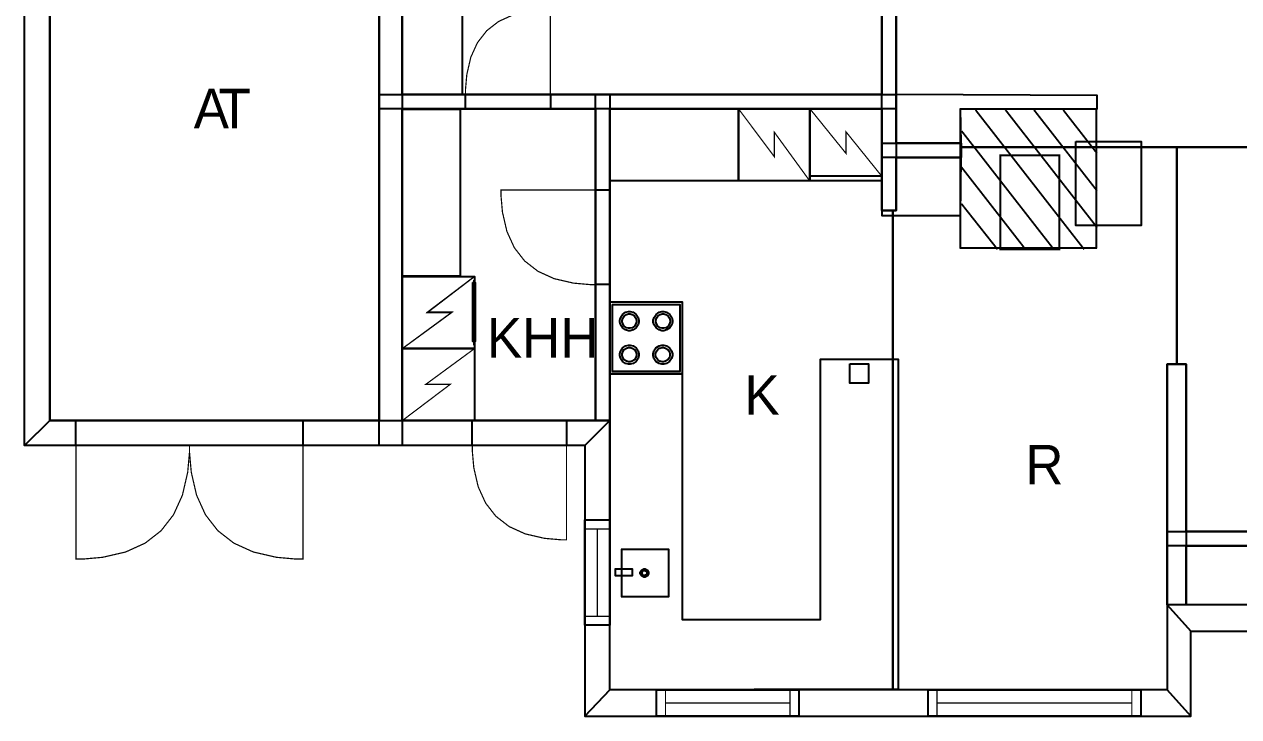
# Model space of a CAD drawing. Extents: x 0.3 to 17.6, y 0 to 11.7.
# Drawn here: x 1.14 to 11.7, y 0.1 to 6.12 of the extents above; entities that cross this region are included whole.
import ezdxf

# ---------------------------------------------------------------- set-up
doc = ezdxf.new("R2010")
doc.units = 0
doc.layers.get('0').update_dxf_attribs({"linetype": 'CONTINUOUS'})

msp = doc.modelspace()

# ---------------------------------------------------------------- linework, layer by layer
at = {"color": 0}
for points, const_width in [([(1.35867, 11.476), (1.35867, 2.67253), (1.13992, 2.45378), (1.13992, 11.6948), (1.35867, 11.476)], 0.002083), ([(4.42632, 8.28217), (4.42632, 5.50657), (4.94374, 5.50657), (4.94374, 8.28217), (4.42632, 8.28217)], 0.010417), ([(4.22342, 7.82437), (4.42437, 7.82437), (4.42437, 2.45378), (4.22342, 2.45378), (4.22342, 7.82437)], 0.002083), ([(8.5944, 6.52365), (8.7194, 6.52365), (8.7194, 4.49718), (8.5944, 4.49718), (8.5944, 6.52365)], 0.002083), ([(4.97396, 5.50678), (4.97396, 5.55007), (4.98546, 5.6799), (5.02007, 5.82992), (5.07781, 5.95687), (5.15858, 6.06071), (5.26243, 6.1415), (5.38938, 6.19922), (5.53939, 6.23383), (5.66922, 6.24533), (5.71251, 6.24533), (5.71251, 5.50678), (4.97396, 5.50678)], 0.010417), ([(4.22342, 5.50678), (8.7194, 5.50678), (8.7194, 5.38178), (4.22342, 5.38178), (4.22342, 5.50678)], 0.002083), ([(4.97396, 5.50678), (5.71251, 5.50678), (5.71251, 5.38178), (4.97396, 5.38178), (4.97396, 5.50678)], 0.010417), ([(4.97396, 5.50678), (5.71251, 5.50678), (5.71251, 5.38178), (4.97396, 5.38178), (4.97396, 5.50678)], 0.010417), ([(6.10519, 5.50678), (6.23019, 5.50678), (6.23019, 2.67253), (6.10519, 2.67253), (6.10519, 5.50678)], 0.002083), ([(9.28353, 5.08197), (9.27821, 5.38162), (10.4662, 5.38162), (10.4662, 5.49881), (8.71935, 5.50683), (8.71935, 5.08475), (9.28353, 5.08197)], 0.010417), ([(6.23019, 5.38183), (7.34842, 5.38183), (7.34842, 4.75683), (6.23019, 4.75683), (6.23019, 5.38183)], 0.010417), ([(7.34836, 5.38097), (7.9675, 5.38097), (7.9675, 4.75597), (7.34836, 4.75597), (7.34836, 5.38097)], 0.010319), ([(7.96935, 5.38151), (8.59435, 5.38151), (8.59435, 4.75651), (7.96935, 4.75651), (7.96935, 5.38151)], 0.010417), ([(9.27815, 5.38167), (10.4583, 5.38167), (10.4583, 4.16971), (9.27815, 4.16971), (9.27815, 5.38167)], 0.015734), ([(4.42567, 5.37782), (4.42567, 3.92774), (4.92817, 3.92774), (4.92817, 5.37782), (4.42567, 5.37782)], 0.010417), ([(8.5944, 5.08197), (9.28353, 5.08197), (9.28353, 4.95697), (8.5944, 4.95697), (8.5944, 5.08197)], 0.002083), ([(9.62517, 4.97933), (10.1376, 4.97933), (10.1376, 4.15961), (9.62517, 4.15961), (9.62517, 4.97933)], 0.015734), ([(8.71935, 4.49718), (8.59435, 4.49718), (8.59435, 4.45383), (9.27957, 4.45383), (9.28353, 4.95697), (8.72017, 4.95697), (8.71935, 4.49718)], 0.010417), ([(7.96935, 4.79818), (8.59435, 4.79818), (8.59435, 4.75651), (7.96935, 4.75651), (7.96935, 4.79818)], 0.010417), ([(6.10519, 3.85335), (6.05697, 3.85335), (5.91238, 3.86621), (5.74522, 3.90479), (5.60385, 3.96907), (5.48817, 4.05903), (5.39817, 4.17475), (5.33388, 4.31614), (5.29531, 4.48324), (5.2825, 4.62788), (5.2825, 4.67606), (6.10519, 4.67606), (6.10519, 3.85335)], 0.010417), ([(6.10519, 4.67606), (6.23019, 4.67606), (6.23019, 3.85335), (6.10519, 3.85335), (6.10519, 4.67606)], 0.010417), ([(6.10519, 4.67606), (6.23019, 4.67606), (6.23019, 3.85335), (6.10519, 3.85335), (6.10519, 4.67606)], 0.010417), ([(4.42665, 3.92253), (4.42665, 3.29753), (5.05165, 3.29753), (5.05165, 3.92253), (4.42665, 3.92253)], 0.010417), ([(4.42665, 3.92253), (4.42665, 3.29753), (5.05165, 3.29753), (5.05165, 3.92253), (4.42665, 3.92253)], 0.010417), ([(5.03922, 3.8725), (5.03922, 3.35792), (5.05686, 3.35792), (5.05686, 3.8725), (5.03922, 3.8725)], 0.010417), ([(6.23215, 3.70247), (6.23215, 3.07747), (6.85715, 3.07747), (6.85715, 3.70247), (6.23215, 3.70247)], 0.010417), ([(6.25299, 3.68164), (6.25299, 3.09831), (6.83632, 3.09831), (6.83632, 3.68164), (6.25299, 3.68164)], 0.010417), ([(6.39882, 3.61914), (6.4069, 3.61914), (6.43121, 3.61263), (6.45774, 3.59472), (6.47558, 3.56825), (6.48215, 3.54394), (6.48215, 3.53581), (6.48215, 3.52772), (6.47558, 3.50336), (6.45774, 3.47689), (6.43121, 3.45904), (6.4069, 3.45247), (6.39882, 3.45247), (6.39068, 3.45247), (6.36632, 3.45904), (6.33985, 3.47689), (6.322, 3.50336), (6.31549, 3.52772), (6.31549, 3.53581), (6.31549, 3.54394), (6.322, 3.56825), (6.33985, 3.59472), (6.36632, 3.61263), (6.39068, 3.61914), (6.39882, 3.61914)], 0.010417), ([(6.39882, 3.59831), (6.40489, 3.59831), (6.42312, 3.59343), (6.44299, 3.58003), (6.45638, 3.56017), (6.46132, 3.54194), (6.46132, 3.53581), (6.46132, 3.52974), (6.45638, 3.5115), (6.44299, 3.49164), (6.42312, 3.47825), (6.40489, 3.47331), (6.39882, 3.47331), (6.39268, 3.47331), (6.37446, 3.47825), (6.3546, 3.49164), (6.34119, 3.5115), (6.33632, 3.52974), (6.33632, 3.53581), (6.33632, 3.54194), (6.34119, 3.56017), (6.3546, 3.58003), (6.37446, 3.59343), (6.39268, 3.59831), (6.39882, 3.59831)], 0.010417), ([(6.69049, 3.61914), (6.69857, 3.61914), (6.72288, 3.61263), (6.7494, 3.59472), (6.76725, 3.56825), (6.77382, 3.54394), (6.77382, 3.53581), (6.77382, 3.52772), (6.76725, 3.50336), (6.7494, 3.47689), (6.72288, 3.45904), (6.69857, 3.45247), (6.69049, 3.45247), (6.68235, 3.45247), (6.65799, 3.45904), (6.63151, 3.47689), (6.61367, 3.50336), (6.60715, 3.52772), (6.60715, 3.53581), (6.60715, 3.54394), (6.61367, 3.56825), (6.63151, 3.59472), (6.65799, 3.61263), (6.68235, 3.61914), (6.69049, 3.61914)], 0.010417), ([(6.69151, 3.59831), (6.6976, 3.59831), (6.71582, 3.59343), (6.73568, 3.58003), (6.74908, 3.56017), (6.75401, 3.54194), (6.75401, 3.53581), (6.75401, 3.52974), (6.74908, 3.5115), (6.73568, 3.49164), (6.71582, 3.47825), (6.6976, 3.47331), (6.69151, 3.47331), (6.68539, 3.47331), (6.66715, 3.47825), (6.64729, 3.49164), (6.6339, 3.5115), (6.62901, 3.52974), (6.62901, 3.53581), (6.62901, 3.54194), (6.6339, 3.56017), (6.64729, 3.58003), (6.66715, 3.59343), (6.68539, 3.59831), (6.69151, 3.59831)], 0.010417), ([(4.42665, 3.29753), (4.42665, 2.67253), (5.05165, 2.67253), (5.05165, 3.29753), (4.42665, 3.29753)], 0.010417), ([(6.39882, 3.32747), (6.4069, 3.32747), (6.43121, 3.32096), (6.45774, 3.30306), (6.47558, 3.27658), (6.48215, 3.25228), (6.48215, 3.24414), (6.48215, 3.23606), (6.47558, 3.21169), (6.45774, 3.18522), (6.43121, 3.16737), (6.4069, 3.16081), (6.39882, 3.16081), (6.39068, 3.16081), (6.36632, 3.16737), (6.33985, 3.18522), (6.322, 3.21169), (6.31549, 3.23606), (6.31549, 3.24414), (6.31549, 3.25228), (6.322, 3.27658), (6.33985, 3.30306), (6.36632, 3.32096), (6.39068, 3.32747), (6.39882, 3.32747)], 0.010417), ([(6.39882, 3.30664), (6.40489, 3.30664), (6.42312, 3.30176), (6.44299, 3.28836), (6.45638, 3.2685), (6.46132, 3.25028), (6.46132, 3.24414), (6.46132, 3.23807), (6.45638, 3.21983), (6.44299, 3.19997), (6.42312, 3.18658), (6.40489, 3.18164), (6.39882, 3.18164), (6.39268, 3.18164), (6.37446, 3.18658), (6.3546, 3.19997), (6.34119, 3.21983), (6.33632, 3.23807), (6.33632, 3.24414), (6.33632, 3.25028), (6.34119, 3.2685), (6.3546, 3.28836), (6.37446, 3.30176), (6.39268, 3.30664), (6.39882, 3.30664)], 0.010417), ([(6.6894, 3.32747), (6.69749, 3.32747), (6.72185, 3.32096), (6.74832, 3.30306), (6.76617, 3.27658), (6.77274, 3.25228), (6.77274, 3.24414), (6.77274, 3.23606), (6.76617, 3.21169), (6.74832, 3.18522), (6.72185, 3.16737), (6.69749, 3.16081), (6.6894, 3.16081), (6.68126, 3.16081), (6.65696, 3.16737), (6.63049, 3.18522), (6.61257, 3.21169), (6.60607, 3.23606), (6.60607, 3.24414), (6.60607, 3.25228), (6.61257, 3.27658), (6.63049, 3.30306), (6.65696, 3.32096), (6.68126, 3.32747), (6.6894, 3.32747)], 0.010417), ([(6.6894, 3.30664), (6.69547, 3.30664), (6.71371, 3.30176), (6.73356, 3.28836), (6.74696, 3.2685), (6.7519, 3.25028), (6.7519, 3.24414), (6.7519, 3.23807), (6.74696, 3.21983), (6.73356, 3.19997), (6.71371, 3.18658), (6.69547, 3.18164), (6.6894, 3.18164), (6.68326, 3.18164), (6.66504, 3.18658), (6.64518, 3.19997), (6.63178, 3.21983), (6.6269, 3.23807), (6.6269, 3.24414), (6.6269, 3.25028), (6.63178, 3.2685), (6.64518, 3.28836), (6.66504, 3.30176), (6.68326, 3.30664), (6.6894, 3.30664)], 0.010417), ([(6.8591, 3.07747), (6.8591, 0.942219), (8.05979, 0.942219), (8.05979, 3.20475), (8.73699, 3.20475), (8.73699, 0.334853), (6.23025, 0.330892), (6.2321, 3.07747), (6.8591, 3.07747)], 0.010417), ([(11.0741, 3.16228), (11.2407, 3.16228), (11.2407, 1.06874), (11.0741, 1.06874), (11.0741, 3.16228)], 0.002083), ([(1.35867, 2.67253), (6.23019, 2.67253), (6.01144, 2.45378), (1.13992, 2.45378), (1.35867, 2.67253)], 0.002083), ([(1.58697, 2.67253), (3.56093, 2.67253), (3.56093, 2.45378), (1.58697, 2.45378), (1.58697, 2.67253)], 0.010417), ([(1.58697, 2.67253), (3.56093, 2.67253), (3.56093, 2.45378), (1.58697, 2.45378), (1.58697, 2.67253)], 0.010417), ([(5.03331, 2.67253), (5.85271, 2.67253), (5.85271, 2.45378), (5.03331, 2.45378), (5.03331, 2.67253)], 0.010417), ([(5.03331, 2.67253), (5.85271, 2.67253), (5.85271, 2.45378), (5.03331, 2.45378), (5.03331, 2.67253)], 0.010417), ([(6.01144, 2.45378), (6.01144, 0.101671), (6.23019, 0.330837), (6.23019, 2.67253), (6.01144, 2.45378)], 0.002083), ([(2.57394, 2.45378), (2.57394, 2.396), (2.55849, 2.2225), (2.51226, 2.02197), (2.43511, 1.85238), (2.32721, 1.71354), (2.18838, 1.60563), (2.01878, 1.52849), (1.81825, 1.48226), (1.64475, 1.46679), (1.58697, 1.46679), (1.58697, 2.45378), (2.57394, 2.45378)], 0.010417), ([(2.57394, 2.45378), (2.57394, 2.396), (2.58936, 2.2225), (2.63564, 2.02197), (2.71272, 1.85238), (2.82069, 1.71354), (2.95947, 1.60563), (3.12912, 1.52849), (3.32958, 1.48226), (3.5031, 1.46679), (3.56093, 1.46679), (3.56093, 2.45378), (2.57394, 2.45378)], 0.010417), ([(5.03331, 2.45378), (5.03331, 2.40582), (5.04606, 2.26178), (5.08447, 2.09538), (5.14849, 1.95454), (5.23812, 1.83931), (5.35331, 1.74972), (5.49414, 1.68571), (5.66054, 1.64729), (5.80458, 1.6345), (5.8526, 1.6345), (5.8526, 2.45378), (5.03331, 2.45378)], 0.010417), ([(6.01144, 1.80707), (6.23019, 1.80707), (6.23019, 0.891276), (6.01144, 0.891276), (6.01144, 1.80707)], 0.010417), ([(6.01144, 1.80707), (6.23019, 1.80707), (6.23019, 0.891276), (6.01144, 0.891276), (6.01144, 1.80707)], 0.010417), ([(11.0741, 1.70708), (13.1295, 1.70708), (13.1295, 1.58208), (11.0741, 1.58208), (11.0741, 1.70708)], 0.002083), ([(6.33242, 1.55393), (6.33242, 1.13775), (6.73828, 1.13775), (6.73828, 1.55393), (6.33242, 1.55393)], 0.010417), ([(6.27772, 1.3833), (6.27772, 1.3208), (6.42356, 1.3208), (6.42356, 1.3833), (6.27772, 1.3833)], 0.010417), ([(6.52979, 1.38227), (6.53618, 1.38227), (6.55556, 1.37164), (6.56625, 1.35227), (6.56625, 1.34581), (6.56625, 1.33941), (6.55556, 1.32004), (6.53618, 1.30935), (6.52979, 1.30935), (6.52333, 1.30935), (6.50396, 1.32004), (6.49333, 1.33941), (6.49333, 1.34581), (6.49333, 1.35227), (6.50396, 1.37164), (6.52333, 1.38227), (6.52979, 1.38227)], 0.008333), ([(6.52979, 1.36664), (6.53342, 1.36664), (6.54449, 1.36057), (6.55062, 1.3495), (6.55062, 1.34581), (6.55062, 1.34218), (6.54449, 1.33111), (6.53342, 1.32498), (6.52979, 1.32498), (6.5261, 1.32498), (6.51503, 1.33111), (6.50896, 1.34218), (6.50896, 1.34581), (6.50896, 1.3495), (6.51503, 1.36057), (6.5261, 1.36664), (6.52979, 1.36664)], 0.008333), ([(11.2824, 0.839572), (17.6294, 0.839572), (17.3794, 1.06874), (11.0741, 1.06874), (11.2824, 0.839572)], 0.002083), ([(11.2824, 0.101671), (11.2824, 0.839572), (11.0741, 1.06874), (11.0741, 0.330837), (11.2824, 0.101671)], 0.002083), ([(6.01144, 0.101671), (11.2824, 0.101671), (11.0741, 0.330837), (6.23019, 0.330837), (6.01144, 0.101671)], 0.002083), ([(6.63471, 0.330837), (7.87364, 0.330837), (7.87364, 0.101671), (6.63471, 0.101671), (6.63471, 0.330837)], 0.010417), ([(6.63471, 0.330837), (7.87364, 0.330837), (7.87364, 0.101671), (6.63471, 0.101671), (6.63471, 0.330837)], 0.010417), ([(8.99625, 0.330837), (10.8464, 0.330837), (10.8464, 0.101671), (8.99625, 0.101671), (8.99625, 0.330837)], 0.010417), ([(8.99625, 0.330837), (10.8464, 0.330837), (10.8464, 0.101671), (8.99625, 0.101671), (8.99625, 0.330837)], 0.010417)]:
    msp.add_lwpolyline(points, close=True, dxfattribs=dict(at, const_width=const_width))
for points in [[(1.35867, 11.476), (1.35867, 2.67253), (1.13992, 2.45378), (1.13992, 11.6948), (1.35867, 11.476)], [(4.22342, 7.82437), (4.42437, 7.82437), (4.42437, 2.45378), (4.22342, 2.45378), (4.22342, 7.82437)], [(8.5944, 6.52365), (8.7194, 6.52365), (8.7194, 4.49718), (8.5944, 4.49718), (8.5944, 6.52365)], [(4.22342, 5.50678), (8.7194, 5.50678), (8.7194, 5.38178), (4.22342, 5.38178), (4.22342, 5.50678)], [(6.10519, 5.50678), (6.23019, 5.50678), (6.23019, 2.67253), (6.10519, 2.67253), (6.10519, 5.50678)], [(8.5944, 5.08197), (9.28353, 5.08197), (9.28353, 4.95697), (8.5944, 4.95697), (8.5944, 5.08197)], [(10.2809, 5.09874), (10.8486, 5.09874), (10.8486, 4.36594), (10.2809, 4.36594), (10.2809, 5.09874)], [(8.31706, 3.16531), (8.47928, 3.16531), (8.47928, 2.99604), (8.31706, 2.99604), (8.31706, 3.16531)], [(11.0741, 3.16228), (11.2407, 3.16228), (11.2407, 1.06874), (11.0741, 1.06874), (11.0741, 3.16228)], [(1.35867, 2.67253), (6.23019, 2.67253), (6.01144, 2.45378), (1.13992, 2.45378), (1.35867, 2.67253)], [(6.01144, 2.45378), (6.01144, 0.101671), (6.23019, 0.330837), (6.23019, 2.67253), (6.01144, 2.45378)], [(11.0741, 1.70708), (13.1295, 1.70708), (13.1295, 1.58208), (11.0741, 1.58208), (11.0741, 1.70708)], [(11.2824, 0.101671), (11.2824, 0.839572), (11.0741, 1.06874), (11.0741, 0.330837), (11.2824, 0.101671)], [(11.2824, 0.839572), (17.6294, 0.839572), (17.3794, 1.06874), (11.0741, 1.06874), (11.2824, 0.839572)], [(6.01144, 0.101671), (11.2824, 0.101671), (11.0741, 0.330837), (6.23019, 0.330837), (6.01144, 0.101671)]]:
    msp.add_lwpolyline(points, close=True, dxfattribs=at)
at = {"color": 7, "const_width": 0.002083}
for points in [[(13.0045, 5.0479), (9.28353, 5.0479), (9.28353, 5.08197), (8.7194, 5.08197), (8.7194, 9.88857), (13.0045, 9.88857), (13.0045, 5.0479)], [(6.41553, 7.31196), (7.2226, 6.52365), (8.5944, 6.52365), (8.5944, 5.50678), (4.42437, 5.50678), (4.42437, 8.28217), (6.41553, 8.28217), (6.41553, 7.31196)], [(1.35867, 7.82437), (4.22342, 7.82437), (4.22342, 2.67253), (1.35867, 2.67253), (1.35867, 7.82437)], [(14.3142, 3.16585), (13.1295, 3.16585), (13.1295, 3.77251), (13.0045, 3.77251), (13.0045, 1.70708), (11.2407, 1.70708), (11.2407, 3.16228), (11.1601, 3.16228), (11.1601, 5.0479), (13.0045, 5.0479), (13.0045, 4.87408), (13.1295, 4.87408), (13.1295, 6.10281), (14.3142, 6.10281), (14.3142, 3.16585)], [(4.42437, 5.38178), (6.10519, 5.38178), (6.10519, 2.67253), (4.42437, 2.67253), (4.42437, 5.38178)], [(8.5944, 4.49718), (8.69, 4.49718), (8.69, 0.330837), (6.23019, 0.330837), (6.23019, 5.38178), (8.5944, 5.38178), (8.5944, 4.49718)], [(11.1601, 3.16228), (11.0741, 3.16228), (11.0741, 0.330837), (8.69, 0.330837), (8.69, 4.49718), (8.7194, 4.49718), (8.7194, 4.95697), (9.28353, 4.95697), (9.28353, 5.0479), (11.1601, 5.0479), (11.1601, 3.16228)], [(11.2407, 1.58208), (13.0045, 1.58208), (13.0045, 1.06874), (11.2407, 1.06874), (11.2407, 1.58208)]]:
    msp.add_lwpolyline(points, close=True, dxfattribs=at)
at = {"color": 7}
for points in [[(13.0045, 5.0479), (9.28353, 5.0479), (9.28353, 5.08197), (8.7194, 5.08197), (8.7194, 9.88857), (13.0045, 9.88857), (13.0045, 5.0479)], [(6.41553, 7.31196), (7.2226, 6.52365), (8.5944, 6.52365), (8.5944, 5.50678), (4.42437, 5.50678), (4.42437, 8.28217), (6.41553, 8.28217), (6.41553, 7.31196)], [(4.42632, 8.28217), (4.94374, 8.28217), (4.94374, 5.50657), (4.42632, 5.50657), (4.42632, 8.28217)], [(1.35867, 7.82437), (4.22342, 7.82437), (4.22342, 2.67253), (1.35867, 2.67253), (1.35867, 7.82437)], [(14.3142, 3.16585), (13.1295, 3.16585), (13.1295, 3.77251), (13.0045, 3.77251), (13.0045, 1.70708), (11.2407, 1.70708), (11.2407, 3.16228), (11.1601, 3.16228), (11.1601, 5.0479), (13.0045, 5.0479), (13.0045, 4.87408), (13.1295, 4.87408), (13.1295, 6.10281), (14.3142, 6.10281), (14.3142, 3.16585)], [(4.97396, 5.50678), (5.71251, 5.50678), (5.71251, 5.38178), (4.97396, 5.38178), (4.97396, 5.50678)], [(4.97396, 5.50678), (5.71251, 5.50678), (5.71251, 5.38178), (4.97396, 5.38178), (4.97396, 5.50678)], [(9.28353, 5.08197), (9.27821, 5.38162), (10.4662, 5.38162), (10.4662, 5.49881), (8.71935, 5.50683), (8.71935, 5.08475), (9.28353, 5.08197)], [(4.42437, 5.38178), (6.10519, 5.38178), (6.10519, 2.67253), (4.42437, 2.67253), (4.42437, 5.38178)], [(4.42567, 5.37782), (4.92817, 5.37782), (4.92817, 3.92774), (4.42567, 3.92774), (4.42567, 5.37782)], [(6.23019, 5.38183), (7.34842, 5.38183), (7.34842, 4.75683), (6.23019, 4.75683), (6.23019, 5.38183)], [(8.5944, 4.49718), (8.69, 4.49718), (8.69, 0.330837), (6.23019, 0.330837), (6.23019, 5.38178), (8.5944, 5.38178), (8.5944, 4.49718)], [(7.34836, 5.38097), (7.9675, 5.38097), (7.9675, 4.75597), (7.34836, 4.75597), (7.34836, 5.38097)], [(7.96935, 5.38151), (8.59435, 5.38151), (8.59435, 4.75651), (7.96935, 4.75651), (7.96935, 5.38151)], [(9.27815, 5.38167), (10.4583, 5.38167), (10.4583, 4.16971), (9.27815, 4.16971), (9.27815, 5.38167)], [(11.1601, 3.16228), (11.0741, 3.16228), (11.0741, 0.330837), (8.69, 0.330837), (8.69, 4.49718), (8.7194, 4.49718), (8.7194, 4.95697), (9.28353, 4.95697), (9.28353, 5.0479), (11.1601, 5.0479), (11.1601, 3.16228)], [(9.62517, 4.97933), (10.1376, 4.97933), (10.1376, 4.15961), (9.62517, 4.15961), (9.62517, 4.97933)], [(8.71935, 4.49718), (8.59435, 4.49718), (8.59435, 4.45383), (9.27957, 4.45383), (9.28353, 4.95697), (8.72017, 4.95697), (8.71935, 4.49718)], [(7.96935, 4.79818), (8.59435, 4.79818), (8.59435, 4.75651), (7.96935, 4.75651), (7.96935, 4.79818)], [(6.10519, 4.67606), (6.23019, 4.67606), (6.23019, 3.85335), (6.10519, 3.85335), (6.10519, 4.67606)], [(6.10519, 4.67606), (6.23019, 4.67606), (6.23019, 3.85335), (6.10519, 3.85335), (6.10519, 4.67606)], [(4.42665, 3.92253), (5.05165, 3.92253), (5.05165, 3.29753), (4.42665, 3.29753), (4.42665, 3.92253)], [(4.42665, 3.92253), (5.05165, 3.92253), (5.05165, 3.29753), (4.42665, 3.29753), (4.42665, 3.92253)], [(5.03922, 3.8725), (5.05686, 3.8725), (5.05686, 3.35792), (5.03922, 3.35792), (5.03922, 3.8725)], [(6.23215, 3.70247), (6.85715, 3.70247), (6.85715, 3.07747), (6.23215, 3.07747), (6.23215, 3.70247)], [(6.25299, 3.68164), (6.83632, 3.68164), (6.83632, 3.09831), (6.25299, 3.09831), (6.25299, 3.68164)], [(6.39882, 3.61914), (6.4069, 3.61914), (6.43121, 3.61263), (6.45774, 3.59472), (6.47558, 3.56825), (6.48215, 3.54394), (6.48215, 3.53581), (6.48215, 3.52772), (6.47558, 3.50336), (6.45774, 3.47689), (6.43121, 3.45904), (6.4069, 3.45247), (6.39882, 3.45247), (6.39068, 3.45247), (6.36632, 3.45904), (6.33985, 3.47689), (6.322, 3.50336), (6.31549, 3.52772), (6.31549, 3.53581), (6.31549, 3.54394), (6.322, 3.56825), (6.33985, 3.59472), (6.36632, 3.61263), (6.39068, 3.61914), (6.39882, 3.61914)], [(6.39882, 3.59831), (6.40489, 3.59831), (6.42312, 3.59343), (6.44299, 3.58003), (6.45638, 3.56017), (6.46132, 3.54194), (6.46132, 3.53581), (6.46132, 3.52974), (6.45638, 3.5115), (6.44299, 3.49164), (6.42312, 3.47825), (6.40489, 3.47331), (6.39882, 3.47331), (6.39268, 3.47331), (6.37446, 3.47825), (6.3546, 3.49164), (6.34119, 3.5115), (6.33632, 3.52974), (6.33632, 3.53581), (6.33632, 3.54194), (6.34119, 3.56017), (6.3546, 3.58003), (6.37446, 3.59343), (6.39268, 3.59831), (6.39882, 3.59831)], [(6.69049, 3.61914), (6.69857, 3.61914), (6.72288, 3.61263), (6.7494, 3.59472), (6.76725, 3.56825), (6.77382, 3.54394), (6.77382, 3.53581), (6.77382, 3.52772), (6.76725, 3.50336), (6.7494, 3.47689), (6.72288, 3.45904), (6.69857, 3.45247), (6.69049, 3.45247), (6.68235, 3.45247), (6.65799, 3.45904), (6.63151, 3.47689), (6.61367, 3.50336), (6.60715, 3.52772), (6.60715, 3.53581), (6.60715, 3.54394), (6.61367, 3.56825), (6.63151, 3.59472), (6.65799, 3.61263), (6.68235, 3.61914), (6.69049, 3.61914)], [(6.69151, 3.59831), (6.6976, 3.59831), (6.71582, 3.59343), (6.73568, 3.58003), (6.74908, 3.56017), (6.75401, 3.54194), (6.75401, 3.53581), (6.75401, 3.52974), (6.74908, 3.5115), (6.73568, 3.49164), (6.71582, 3.47825), (6.6976, 3.47331), (6.69151, 3.47331), (6.68539, 3.47331), (6.66715, 3.47825), (6.64729, 3.49164), (6.6339, 3.5115), (6.62901, 3.52974), (6.62901, 3.53581), (6.62901, 3.54194), (6.6339, 3.56017), (6.64729, 3.58003), (6.66715, 3.59343), (6.68539, 3.59831), (6.69151, 3.59831)], [(4.42665, 3.29753), (5.05165, 3.29753), (5.05165, 2.67253), (4.42665, 2.67253), (4.42665, 3.29753)], [(6.39882, 3.32747), (6.4069, 3.32747), (6.43121, 3.32096), (6.45774, 3.30306), (6.47558, 3.27658), (6.48215, 3.25228), (6.48215, 3.24414), (6.48215, 3.23606), (6.47558, 3.21169), (6.45774, 3.18522), (6.43121, 3.16737), (6.4069, 3.16081), (6.39882, 3.16081), (6.39068, 3.16081), (6.36632, 3.16737), (6.33985, 3.18522), (6.322, 3.21169), (6.31549, 3.23606), (6.31549, 3.24414), (6.31549, 3.25228), (6.322, 3.27658), (6.33985, 3.30306), (6.36632, 3.32096), (6.39068, 3.32747), (6.39882, 3.32747)], [(6.39882, 3.30664), (6.40489, 3.30664), (6.42312, 3.30176), (6.44299, 3.28836), (6.45638, 3.2685), (6.46132, 3.25028), (6.46132, 3.24414), (6.46132, 3.23807), (6.45638, 3.21983), (6.44299, 3.19997), (6.42312, 3.18658), (6.40489, 3.18164), (6.39882, 3.18164), (6.39268, 3.18164), (6.37446, 3.18658), (6.3546, 3.19997), (6.34119, 3.21983), (6.33632, 3.23807), (6.33632, 3.24414), (6.33632, 3.25028), (6.34119, 3.2685), (6.3546, 3.28836), (6.37446, 3.30176), (6.39268, 3.30664), (6.39882, 3.30664)], [(6.6894, 3.32747), (6.69749, 3.32747), (6.72185, 3.32096), (6.74832, 3.30306), (6.76617, 3.27658), (6.77274, 3.25228), (6.77274, 3.24414), (6.77274, 3.23606), (6.76617, 3.21169), (6.74832, 3.18522), (6.72185, 3.16737), (6.69749, 3.16081), (6.6894, 3.16081), (6.68126, 3.16081), (6.65696, 3.16737), (6.63049, 3.18522), (6.61257, 3.21169), (6.60607, 3.23606), (6.60607, 3.24414), (6.60607, 3.25228), (6.61257, 3.27658), (6.63049, 3.30306), (6.65696, 3.32096), (6.68126, 3.32747), (6.6894, 3.32747)], [(6.6894, 3.30664), (6.69547, 3.30664), (6.71371, 3.30176), (6.73356, 3.28836), (6.74696, 3.2685), (6.7519, 3.25028), (6.7519, 3.24414), (6.7519, 3.23807), (6.74696, 3.21983), (6.73356, 3.19997), (6.71371, 3.18658), (6.69547, 3.18164), (6.6894, 3.18164), (6.68326, 3.18164), (6.66504, 3.18658), (6.64518, 3.19997), (6.63178, 3.21983), (6.6269, 3.23807), (6.6269, 3.24414), (6.6269, 3.25028), (6.63178, 3.2685), (6.64518, 3.28836), (6.66504, 3.30176), (6.68326, 3.30664), (6.6894, 3.30664)], [(6.8591, 3.07747), (6.8591, 0.942219), (8.05979, 0.942219), (8.05979, 3.20475), (8.73699, 3.20475), (8.73699, 0.334853), (6.23025, 0.330892), (6.2321, 3.07747), (6.8591, 3.07747)], [(1.58697, 2.67253), (3.56093, 2.67253), (3.56093, 2.45378), (1.58697, 2.45378), (1.58697, 2.67253)], [(1.58697, 2.67253), (3.56093, 2.67253), (3.56093, 2.45378), (1.58697, 2.45378), (1.58697, 2.67253)], [(5.03331, 2.67253), (5.85271, 2.67253), (5.85271, 2.45378), (5.03331, 2.45378), (5.03331, 2.67253)], [(5.03331, 2.67253), (5.85271, 2.67253), (5.85271, 2.45378), (5.03331, 2.45378), (5.03331, 2.67253)], [(6.01144, 1.80707), (6.23019, 1.80707), (6.23019, 0.891276), (6.01144, 0.891276), (6.01144, 1.80707)], [(6.01144, 1.80707), (6.23019, 1.80707), (6.23019, 0.891276), (6.01144, 0.891276), (6.01144, 1.80707)], [(6.33242, 1.55393), (6.73828, 1.55393), (6.73828, 1.13775), (6.33242, 1.13775), (6.33242, 1.55393)], [(11.2407, 1.58208), (13.0045, 1.58208), (13.0045, 1.06874), (11.2407, 1.06874), (11.2407, 1.58208)], [(6.27772, 1.3833), (6.42356, 1.3833), (6.42356, 1.3208), (6.27772, 1.3208), (6.27772, 1.3833)], [(6.52979, 1.38227), (6.53618, 1.38227), (6.55556, 1.37164), (6.56625, 1.35227), (6.56625, 1.34581), (6.56625, 1.33941), (6.55556, 1.32004), (6.53618, 1.30935), (6.52979, 1.30935), (6.52333, 1.30935), (6.50396, 1.32004), (6.49333, 1.33941), (6.49333, 1.34581), (6.49333, 1.35227), (6.50396, 1.37164), (6.52333, 1.38227), (6.52979, 1.38227)], [(6.52979, 1.36664), (6.53342, 1.36664), (6.54449, 1.36057), (6.55062, 1.3495), (6.55062, 1.34581), (6.55062, 1.34218), (6.54449, 1.33111), (6.53342, 1.32498), (6.52979, 1.32498), (6.5261, 1.32498), (6.51503, 1.33111), (6.50896, 1.34218), (6.50896, 1.34581), (6.50896, 1.3495), (6.51503, 1.36057), (6.5261, 1.36664), (6.52979, 1.36664)], [(6.63471, 0.330837), (7.87364, 0.330837), (7.87364, 0.101671), (6.63471, 0.101671), (6.63471, 0.330837)], [(6.63471, 0.330837), (7.87364, 0.330837), (7.87364, 0.101671), (6.63471, 0.101671), (6.63471, 0.330837)], [(8.99625, 0.330837), (10.8464, 0.330837), (10.8464, 0.101671), (8.99625, 0.101671), (8.99625, 0.330837)], [(8.99625, 0.330837), (10.8464, 0.330837), (10.8464, 0.101671), (8.99625, 0.101671), (8.99625, 0.330837)]]:
    msp.add_lwpolyline(points, close=True, dxfattribs=at)
at = {"color": 0}
for points, const_width in [([(7.34836, 5.38097), (7.65896, 4.96642), (7.65896, 5.17893), (7.96647, 4.75597)], 0.010319), ([(7.96935, 5.38151), (8.28185, 4.99501), (8.28185, 5.18251), (8.59435, 4.79503)], 0.010417), ([(4.42665, 3.29753), (4.85374, 3.61003), (4.64333, 3.61003), (5.05165, 3.92253)], 0.010417), ([(4.43186, 3.30274), (4.85721, 3.61524), (4.64404, 3.61524), (5.05583, 3.92774)], 0.010417), ([(5.04542, 3.32563), (5.04542, 3.89437)], 0.010417), ([(4.42665, 2.67253), (4.84125, 2.98606), (4.62875, 2.98606), (5.05165, 3.2965)], 0.010417), ([(6.01144, 1.729), (6.23019, 1.729)], 0.010417), ([(6.12082, 1.729), (6.12082, 0.969347)], 0.010417), ([(6.01144, 0.969347), (6.23019, 0.969347)], 0.010417), ([(6.71278, 0.101671), (6.71278, 0.330837)], 0.010417), ([(7.79546, 0.101671), (7.79546, 0.330837)], 0.010417), ([(9.07437, 0.101671), (9.07437, 0.330837)], 0.010417), ([(10.7682, 0.101671), (10.7682, 0.330837)], 0.010417), ([(6.71278, 0.216254), (7.79546, 0.216254)], 0.010417), ([(9.07437, 0.216254), (10.7682, 0.216254)], 0.010417)]:
    msp.add_lwpolyline(points, dxfattribs=dict(at, const_width=const_width))
at = {"color": 251, "const_width": 0.015734}
for points in [[(9.40924, 5.37158), (10.3536, 4.15961)], [(9.66965, 5.37158), (10.4662, 4.34939)], [(9.91775, 5.37158), (10.4651, 4.66917)], [(10.1715, 5.37158), (10.4662, 4.99343)], [(9.28808, 5.18864), (10.0852, 4.16558)], [(9.2876, 4.87332), (9.84369, 4.15961)], [(9.28603, 4.55669), (9.60042, 4.15961)]]:
    msp.add_lwpolyline(points, dxfattribs=at)

# ---------------------------------------------------------------- texts
at = {"color": 0}
for s, p in [('A', (2.61089, 5.21175)), ('T', (2.82558, 5.21175)), ('KHH', (5.15968, 3.21894)), ('K', (7.39964, 2.72143)), ('R', (9.842, 2.11606))]:
    msp.add_text(s, height=0.34375, dxfattribs=at).set_placement(p)

doc.saveas('drawing.dxf')
